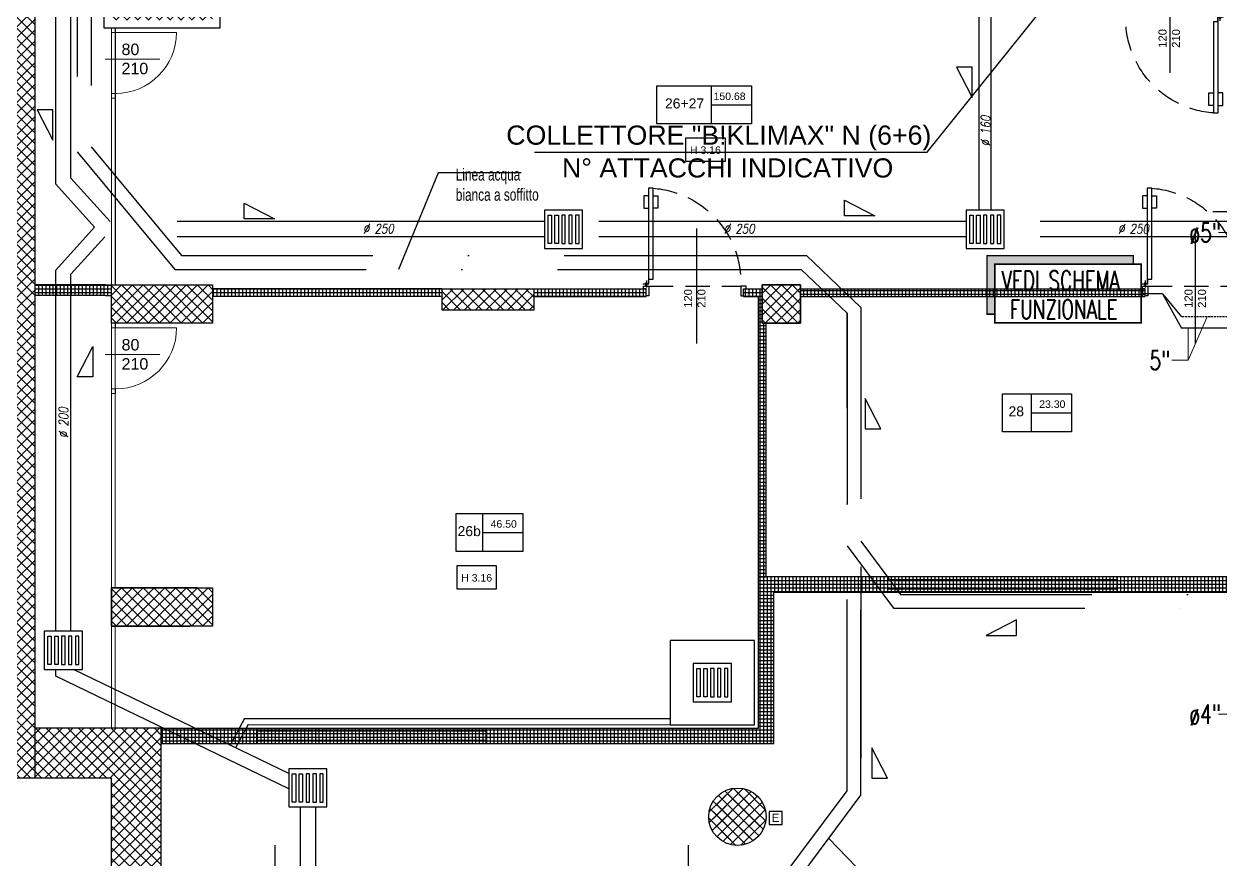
# Model space of a CAD drawing. Header units: millimetres. Extents: x 24747 to 137666, y -34589 to 43444.
# Drawn here: x 108650 to 110213, y 38924 to 40015 of the extents above; entities that cross this region are included whole.
import ezdxf
from ezdxf.enums import TextEntityAlignment as Align

# ---------------------------------------------------------------- set-up
doc = ezdxf.new("R2010")
doc.units = ezdxf.units.MM
doc.header["$LTSCALE"] = 10
for name, pattern in [('ACAD_ISO02W100', [15, 12, -3]), ('CONTINOUS', [0]), ('DASHDOT2', [0.5, 0.25, -0.125, 0, -0.125]), ('HIDDEN', [0.375, 0.25, -0.125]), ('HIDDEN2', [4.7625, 3.175, -1.5875])]:
    doc.linetypes.add(name, pattern=pattern)
doc.layers.add('0_viste', color=2, linetype='Continuous', lineweight=0)
doc.layers.add('EPC RETINI PIANO INTERRATO DEFINITIVO', color=4, linetype='Continuous', lineweight=0)
for name, color, linetype in [('Collettori Maxi', 7, 'Continuous'), ('EPC INTERRATO DEFINITIVO PILASTRI', 5, 'Continuous'), ('linea acqua bianca', 150, 'Continuous'), ('MR_MURATURA REI 120', 41, 'Continuous'), ('MR_MURATURA REI 180', 150, 'Continuous'), ('Pannelli', 7, 'Continuous'), ('Sup aeroilluminante', 1, 'Continuous'), ('TUBAZIONI', 6, 'Continuous'), ('VVF-SIMBOLI', 1, 'Continuous'), ('X_LINEE SCARICO', 1, 'Continuous'), ('X_MURI', 3, 'Continuous'), ('X_Numerazione camere', 8, 'Continuous'), ('X_Parcheggi', 5, 'Continuous'), ('X_quote serramenti interni', 251, 'CONTINOUS'), ('X_Serramenti Int', 1, 'Continuous')]:
    doc.layers.add(name, color=color, linetype=linetype)
doc.styles.add('ARIAL', font='arial.ttf')
doc.styles.add('nomi', font='arial.ttf')
doc.styles.add('QUOTE', font='simplex.shx', dxfattribs={"width": 0.7})
doc.styles.add('ROMANS', font='romans')
doc.styles.add('testo indicazioni', font='romans.shx', dxfattribs={"width": 0.8, "oblique": 10, "height": 17.5})
pattern_1 = [(0, (115279.709, -15009.2183), (0, 4.7625), []), (90, (115279.709, -15009.2183), (-4.7625, 3e-16), [])]
pattern_2 = [(45, (115279.709, -15009.218), (-7.0710678, 7.0710678), []), (135, (115279.709, -15009.218), (-7.0710678, -7.0710678), [])]
pattern_3 = [(0, (115279.709, -15009.2183), (0, 4.7625), []), (90, (115279.709, -15009.2183), (-4.7625, 3e-16), [])]
pattern_4 = [(45, (157624.513, 6383.593), (-7.0710678, 7.0710678), []), (135, (157624.513, 6383.593), (-7.0710678, -7.0710678), [])]

# ---------------------------------------------------------------- blocks, each defined once
blk = doc.blocks.new('Estintore')
at = {"layer": 'VVF-SIMBOLI', "color": 1}
blk.add_lwpolyline([(-0.531, -0.531), (0, -0.531), (0, 0), (-0.531, 0)], close=True, dxfattribs=at)
at = {"layer": 'VVF-SIMBOLI', "color": 1, "style": 'ARIAL'}
blk.add_text('E', height=0.332, dxfattribs=at).set_placement((-0.266, -0.421), align=Align.CENTER)
blk = doc.blocks.new('porta 120 metallica')
blk.add_line((66, 71.6), (66, -78.7))
at = {"linetype": 'ByBlock'}
for p, q in [((-4.4, -6.2), (3.4, -6.2)), ((0.1, -10.8), (0.1, -1.7))]:
    blk.add_line(p, q, dxfattribs=at)
at = {"color": 5, "linetype": 'HIDDEN2'}
blk.add_line((3.5, -3.5), (123.5, -3.5), dxfattribs=at)
at = {"linetype": 'ByBlock'}
for points in [[(-3.5, 0), (-3.5, -3.5), (3.5, -3.5), (3.5, 9.5), (0, 9.5), (0, 0)], [(123.5, -3.5), (123.5, 9.5), (127, 9.5), (127, 0), (130.5, 0), (130.5, -3.5)], [(8.8, -12.3), (8.8, -131.2), (3.5, -131.2), (3.5, -131.2), (2.8, -131.2), (2.8, -6.2), (3.5, -6.2), (3.5, -12.3)]]:
    blk.add_lwpolyline(points, close=True, dxfattribs=at)
for points in [[(2.8, -121.4), (-3.3, -121.4), (-3.3, -105.1), (2.8, -105.1)], [(8.8, -121.4), (14.9, -121.4), (14.9, -105.1), (8.8, -105.1)]]:
    blk.add_lwpolyline(points, dxfattribs=at)
blk.add_circle((0.1, -6.2), 1.51, dxfattribs=at)
at = {"color": 5, "linetype": 'HIDDEN2'}
blk.add_arc((0, -8), 123.6, 274.0732, 2.0664, dxfattribs=at)

msp = doc.modelspace()

# ---------------------------------------------------------------- hatches: boundary and pattern name
at = {"layer": 'EPC RETINI PIANO INTERRATO DEFINITIVO', "ltscale": 0.01}
h = msp.add_hatch(dxfattribs=at)
h.set_pattern_fill('_USER', color=256, scale=10, angle=45, style=0, double=1, pattern_type=0)
h.set_pattern_definition(pattern_2)
h.paths.add_polyline_path([(108785.73737, 41674.21629), (108808.22562, 41674.21629), (108808.22562, 41695.93221), (108785.73737, 41695.93221)], flags=24)
h.paths.add_polyline_path([(108620.73737, 40680.09325), (108643.22562, 40680.09325), (108643.22562, 40701.80917), (108620.73737, 40701.80917)], flags=24)
h.paths.add_polyline_path([(108785.73737, 41423.26123), (108808.22562, 41423.26123), (108808.22562, 41444.97715), (108785.73737, 41444.97715)], flags=24)
h.paths.add_polyline_path([(108614.43536, 39029.8545), (108664.45463, 39029.8545), (108664.45463, 40749.33611), (108764.47323, 40749.33611), (108788.41462, 40749.33611), (108788.46387, 40784.72932), (108788.64681, 40784.72932), (108788.64681, 40794.25432), (108829.45463, 40794.25432), (108829.45463, 40818.27144), (108829.45463, 41851.30214), (108764.45463, 41851.30214), (108764.45463, 40814.33611), (108614.45261, 40814.33611)])
h.paths.add_polyline_path([(108599.45463, 39029.8545), (108614.43536, 39029.8545), (108614.45261, 40814.33611), (108599.45463, 40814.33611)])
at = {"layer": 'EPC RETINI PIANO INTERRATO DEFINITIVO'}
h = msp.add_hatch(dxfattribs=at)
h.set_pattern_fill('_USER', color=256, scale=10, angle=45, style=0, double=1, pattern_type=0)
h.set_pattern_definition(pattern_4)
h.paths.add_polyline_path([(108764.40941, 40416.30505), (108896.46132, 40416.30505), (108896.46132, 40466.30505), (108764.40941, 40466.30505)])
h.paths.add_polyline_path([(108764.40941, 40070.30505), (108896.46132, 40070.30505), (108896.46132, 40020.30505), (108764.40941, 40020.30505)])
h.paths.add_polyline_path([(108764.40941, 39674.30492), (108896.46132, 39674.30492), (108896.46132, 39624.30492), (108764.40941, 39624.30492)])
h.paths.add_polyline_path([(109196.44611, 39669.32094), (109316.44611, 39669.32094), (109316.44611, 39641.32094), (109196.44611, 39641.32094)])
h = msp.add_hatch(dxfattribs=at)
h.set_pattern_fill('_USER', color=256, scale=10, angle=45, style=0, double=1, pattern_type=0)
h.set_pattern_definition([(45, (157624.513, 6383.593), (-7.0710678, 7.0710678), []), (135, (157624.513, 6383.593), (-7.0710678, -7.0710678), [])])
h.paths.add_polyline_path([(109664.95238, 39674.30736), (109614.95238, 39674.30736), (109614.95238, 39624.30736), (109664.95238, 39624.30736)])
h = msp.add_hatch(dxfattribs=at)
h.set_pattern_fill('_USER', color=256, scale=10, angle=45, style=0, double=1, pattern_type=0)
h.set_pattern_definition(pattern_4)
edge = h.paths.add_edge_path()
edge.add_line((108764.40941, 38040.30492), (108764.40941, 38090.30492))
edge.add_line((108764.40941, 38090.30492), (108896.46132, 38090.30492))
edge.add_line((108896.46132, 38090.30492), (108896.46132, 38040.30492))
h.paths.add_polyline_path([(108764.40941, 38486.30492), (108896.46132, 38486.30492), (108896.46132, 38436.30492), (108764.40941, 38436.30492)])
h.paths.add_polyline_path([(108764.40941, 38882.30492), (108896.46132, 38882.30492), (108896.46132, 38832.30492), (108764.40941, 38832.30492)])
h.paths.add_polyline_path([(108764.40941, 39278.30492), (108896.46132, 39278.30492), (108896.46132, 39228.30492), (108764.40941, 39228.30492)])
h = msp.add_hatch(dxfattribs=at)
h.set_pattern_fill('_USER', color=256, scale=10, angle=45, style=0, double=1, pattern_type=0)
h.set_pattern_definition(pattern_2)
h.paths.add_polyline_path([(108829.45463, 39094.8545), (108664.45463, 39094.8545), (108664.45463, 39029.8545), (108764.45361, 39029.8545), (108764.44262, 38882.30492), (108829.45129, 38882.30492)])
h.paths.add_polyline_path([(108829.45051, 38832.30492), (108764.4389, 38832.30492), (108764.41313, 38486.30492), (108829.44507, 38486.30492)])
h.paths.add_polyline_path([(108764.37454, 38398.30137), (108619.64697, 38398.30137), (108619.64697, 38127.04007), (108764.40941, 38127.04007), (108764.55419, 38090.30492), (108830.43537, 38090.30492), (108830.43537, 38157.04007), (108664.45463, 38157.04007), (108649.64697, 38157.04007), (108649.64697, 38368.30137), (108664.45463, 38368.30137), (108830.43537, 38368.30137), (108830.43537, 38436.30492), (108764.37454, 38436.30492)])
h.paths.add_polyline_path([(108764.40941, 37730.805), (108794.40941, 37730.805), (108794.40941, 37692.30506), (108829.43258, 37692.30506), (108829.43805, 38040.30492), (108764.40941, 38040.30492)])
h.paths.add_polyline_path([(108785.71309, 38893.74923), (108808.20134, 38893.74923), (108808.20134, 38915.46514), (108785.71309, 38915.46514)], flags=24)
h.paths.add_polyline_path([(108814.33228, 38794.31619), (108845.56465, 38794.31619), (108845.56465, 38816.03211), (108814.33228, 38816.03211)], flags=9)
h.paths.add_polyline_path([(108785.70647, 37976.45973), (108808.19472, 37976.45973), (108808.19472, 37998.17565), (108785.70647, 37998.17565)], flags=24)
h = msp.add_hatch(dxfattribs=at)
h.set_pattern_fill('_USER', color=256, scale=10, angle=45, style=0, double=1, pattern_type=0)
h.set_pattern_definition([(45, (157624.513, 6383.593), (-7.0710678, 7.0710678), []), (135, (157624.513, 6383.593), (-7.0710678, -7.0710678), [])])
h.paths.add_polyline_path([(109545.01238, 38979.30477, 1), (109620.01238, 38979.30477, 1)])
h = msp.add_hatch(dxfattribs=at)
h.set_pattern_fill('_USER', color=256, scale=10, angle=45, style=0, double=1, pattern_type=0)
h.set_pattern_definition(pattern_4)
h.paths.add_polyline_path([(109550.51238, 38979.30476, 1), (109614.51238, 38979.30476, 1)])
at = {"layer": 'MR_MURATURA REI 120'}
h = msp.add_hatch(dxfattribs=at)
h.set_pattern_fill('NET', color=256, scale=1.5, style=0)
h.set_pattern_definition(pattern_3)
h.paths.add_polyline_path([(108711.5153, 39674.30491), (108691.5153, 39674.30491), (108691.51519, 39660.29844), (108711.51519, 39660.29844)])
h.paths.add_polyline_path([(108756.51352, 39674.30491), (108711.5153, 39674.30491), (108711.51519, 39660.29844), (108756.51352, 39660.29844)])
h.paths.add_polyline_path([(108664.45463, 39674.30491), (108664.45463, 39660.29844), (108691.51519, 39660.29844), (108691.5153, 39674.30491)])
h = msp.add_hatch(dxfattribs=at)
h.set_pattern_fill('NET', color=256, scale=1.5, style=0)
h.set_pattern_definition(pattern_1)
h.paths.add_polyline_path([(108764.40941, 39674.30491), (108756.51352, 39674.30491), (108756.51352, 39660.29844), (108764.40941, 39660.29844)])
h = msp.add_hatch(dxfattribs=at)
h.set_pattern_fill('NET', color=256, scale=1.5, style=0)
h.set_pattern_definition(pattern_3)
h.paths.add_polyline_path([(109196.44611, 39669.31878), (109036.88744, 39669.31878), (108896.46132, 39669.31878), (108896.46132, 39659.31878), (109036.88744, 39659.31878), (109196.44611, 39659.31878)])
h = msp.add_hatch(dxfattribs=at)
h.set_pattern_fill('NET', color=256, scale=1.5, style=0)
h.set_pattern_definition(pattern_1)
h.paths.add_polyline_path([(109347.24134, 39669.32094), (109316.44611, 39669.32094), (109316.44611, 39659.32094), (109347.24134, 39659.32094)])
h = msp.add_hatch(dxfattribs=at)
h.set_pattern_fill('NET', color=256, scale=1.5, style=0)
h.set_pattern_definition(pattern_1)
h.paths.add_polyline_path([(109347.24134, 39659.32094), (109363.24134, 39659.32094), (109363.24134, 39669.32094), (109347.24134, 39669.32094)])
h = msp.add_hatch(dxfattribs=at)
h.set_pattern_fill('NET', color=256, scale=1.5, style=0)
h.set_pattern_definition(pattern_1)
h.paths.add_polyline_path([(109415.16885, 39649.04756), (109415.16885, 39669.5479), (109430.58524, 39669.5479), (109430.58524, 39649.04756)], flags=9)
h.paths.add_polyline_path([(109463.46838, 39659.32094), (109463.46838, 39669.32094), (109363.24134, 39669.32094), (109363.24134, 39659.32094)])
h.paths.add_polyline_path([(109590.46838, 39669.32094), (109590.46838, 39659.32094), (109610.01238, 39659.32094), (109610.01238, 39292.77009), (109620.01238, 39292.77009), (109620.01238, 39624.30735), (109614.95238, 39624.30735), (109614.95238, 39669.32094)])
h = msp.add_hatch(dxfattribs=at)
h.set_pattern_fill('NET', color=256, scale=1.5, angle=-90, style=0)
h.set_pattern_definition([(270, (55434.1627, 33999.624), (4.7625, -9e-16), []), (360, (55434.1627, 33999.624), (1e-15, 4.7625), [])])
h.paths.add_polyline_path([(110115.38794, 39659.32094), (110115.38794, 39669.32094), (109664.95238, 39669.32094), (109664.95238, 39659.32094)])
at = {"layer": 'MR_MURATURA REI 180'}
h = msp.add_hatch(dxfattribs=at)
h.set_pattern_fill('NET', color=5, scale=1.5, angle=180, style=0)
h.set_pattern_definition([(180, (115279.709, -15009.2183), (-6e-16, -4.7625), []), (270, (115279.709, -15009.2183), (4.7625, -9e-16), [])])
h.paths.add_polyline_path([(108829.45463, 39094.8545), (108829.45463, 39074.99581), (109630.01238, 39074.99581), (109630.01238, 39272.77009), (110913.98642, 39272.77009), (110913.98642, 39292.77009), (109610.01238, 39292.77009), (109610.01238, 39094.8545)])
at = {"layer": 'Pannelli', "lineweight": 0}
msp.add_hatch(color=1, dxfattribs=at).paths.add_polyline_path([(110100.05615, 39701.28451), (110100.05615, 39712.51297), (109908.66199, 39712.51297), (109908.66199, 39635.95531), (109918.86968, 39635.95531), (109918.86968, 39701.28451)])

# ---------------------------------------------------------------- linework, layer by layer
at = {"layer": '0_viste'}
for p, q in [((108764.45463, 40010.30506, 0), (108769.45463, 40010.30506, 0)), ((108764.45463, 40010.30505, 0), (108764.45463, 39674.30492, 0)), ((108769.45463, 40010.30506, 0), (108769.45463, 39674.30492, 0)), ((108764.45463, 40004.30506, 0), (108849.45463, 40004.30506, 0)), ((108756.20558, 39969.45647, 0), (108827.71668, 39969.45647, 0)), ((108764.45463, 39624.30492, 0), (108764.45463, 39094.8545, 0)), ((108764.55419, 39618.30493), (108849.55419, 39618.30493)), ((108769.45463, 39624.30492, 0), (108769.45463, 39278.30492, 0)), ((108756.30513, 39583.45633), (108827.81623, 39583.45633)), ((108769.45463, 39228.30492), (108769.45463, 39094.8545)), ((108769.45463, 39228.30492, 0), (108769.45463, 39094.8545, 0))]:
    msp.add_line(p, q, dxfattribs=at)
at = {"layer": '0_viste', "elevation": 0}
for points in [[(108764.45463, 40004.30506), (108769.45463, 40004.30506), (108769.45463, 40010.30506), (108764.45463, 40010.30506)], [(108764.45463, 39918.30506), (108769.45463, 39918.30506), (108769.45463, 39924.30506), (108764.45463, 39924.30506)]]:
    msp.add_lwpolyline(points, close=True, dxfattribs=at)
at = {"layer": '0_viste'}
for points in [[(108764.55419, 39618.30493), (108769.55419, 39618.30493), (108769.55419, 39624.30493), (108764.55419, 39624.30493)], [(108764.55419, 39532.30493), (108769.55419, 39532.30493), (108769.55419, 39538.30493), (108764.55419, 39538.30493)]]:
    msp.add_lwpolyline(points, close=True, dxfattribs=at)
for centre in [(108769.45463, 40004.30506, 0), (108769.55419, 39618.30493)]:
    msp.add_arc(centre, 80, 270, 0, dxfattribs=at)
at = {"layer": 'Collettori Maxi'}
for p, q in [((109830.49443, 39847.7524), (110067.29859, 40142.78507, 0)), ((109317.52143, 39847.7524), (109830.49443, 39847.7524))]:
    msp.add_line(p, q, dxfattribs=at)
at = {"layer": 'EPC INTERRATO DEFINITIVO PILASTRI', "elevation": 0}
msp.add_lwpolyline([(109614.95238, 39624.30736), (109664.95238, 39624.30736), (109664.95238, 39674.30736), (109614.95238, 39674.30736)], close=True, dxfattribs=at)
at = {"layer": 'EPC INTERRATO DEFINITIVO PILASTRI'}
msp.add_circle((109582.51238, 38979.30477, 0), 37.5, dxfattribs=at)
at = {"layer": 'linea acqua bianca', "ltscale": 200}
for p, q in [((109191.48976, 39820.79894), (109139.74671, 39694.5274)), ((109300.05207, 39820.79894), (109191.48976, 39820.79894)), ((109794.98666, 38854.60441), (109701.84446, 38950.86313, 0))]:
    msp.add_line(p, q, dxfattribs=at)
at = {"layer": 'linea acqua bianca', "linetype": 'ACAD_ISO02W100', "ltscale": 4}
for p, q in [((109769.98383, 39486.17969), (109749.65125, 39525.83064)), ((109749.65125, 39525.83064), (109749.65125, 39486.17969)), ((109749.65125, 39486.17969), (109769.98383, 39486.17969)), ((109947.10236, 39236.37173), (109907.45141, 39216.03915)), ((109947.10236, 39216.03915), (109947.10236, 39236.37173)), ((109907.45141, 39216.03915), (109947.10236, 39216.03915)), ((109778.65262, 39029.61324), (109758.32004, 39069.26419)), ((109758.32004, 39069.26419), (109758.32004, 39029.61324)), ((109758.32004, 39029.61324), (109778.65262, 39029.61324))]:
    msp.add_line(p, q, dxfattribs=at)
at = {"layer": 'linea acqua bianca', "linetype": 'DASHDOT2', "ltscale": 100}
msp.add_line((109743.94121, 39305.73218), (109743.94121, 39007.28729), dxfattribs=at)
for points in [[(109008.78819, 41879.95108), (109008.78819, 41611.85921), (108898.79493, 41509.02307), (108900.02577, 40776.82223), (108719.74825, 40696.4934), (108719.74825, 39848.04273), (108847.40819, 39694.5274), (109432.08524, 39694.5274), (109665.75312, 39694.5274), (109725.95245, 39637.12149), (109725.95245, 39333.18883), (109786.68231, 39251.78691), (110241.92592, 39251.78691)], [(109026.78819, 41879.95108), (109026.78819, 41604.9912), (108916.79493, 41502.15506), (108918.02577, 40765.37848), (108737.74825, 40685.04965), (108737.74825, 39854.54908), (108855.85032, 39712.5274), (109432.08524, 39712.5274), (109672.95977, 39712.5274), (109743.95245, 39644.82899), (109743.95245, 39339.16351), (109795.71083, 39269.78691), (110363.4928, 39269.78691)]]:
    msp.add_lwpolyline(points, dxfattribs=at)
at = {"layer": 'linea acqua bianca', "linetype": 'DASHDOT2', "ltscale": 100, "elevation": 0}
for points in [[(108803.24474, 38829.54804), (109031.26569, 38829.54804), (109588.8764, 38829.54804), (109725.94121, 39013.26214), (109725.94121, 39637.13221)], [(109231.5222, 38811.54804), (109597.90471, 38811.54804), (109743.94121, 39007.28729), (109743.94121, 39249.78691)]]:
    msp.add_lwpolyline(points, dxfattribs=at)
at = {"layer": 'Pannelli', "color": 1, "linetype": 'Continuous'}
for q in [(110110.26384, 39662.47123, 0), (110163.11336, 39632.60686), (110163.11336, 39617.60686)]:
    msp.add_line((110138.24191, 39662.47123, 0), q, dxfattribs=at)
at = {"layer": 'Pannelli', "color": 1, "linetype": 'Continuous', "const_width": 2}
msp.add_lwpolyline([(109918.86968, 39635.95531), (109908.66199, 39635.95531), (109908.66199, 39712.51297), (110100.05615, 39712.51297), (110100.05615, 39701.28451)], dxfattribs=at)
msp.add_lwpolyline([(109918.86968, 39701.28451), (110110.26384, 39701.28451), (110110.26384, 39624.72685), (109918.86968, 39624.72685)], close=True, dxfattribs=at)
at = {"layer": 'Sup aeroilluminante', "ltscale": 200}
for p, q in [((110297.45036, 39769.63406), (110203.78843, 39769.63406)), ((108938.46546, 39107.81154), (108919.47309, 39072.75375)), ((108938.46546, 39107.81154), (109494.80993, 39107.54058)), ((108943.22877, 39099.80922), (108926.68242, 39069.2665)), ((108943.22877, 39099.80922), (109494.80603, 39099.54058))]:
    msp.add_line(p, q, dxfattribs=at)
at = {"layer": 'TUBAZIONI', "color": 1, "lineweight": 0}
for p, q in [((110211.16813, 39742.74536), (110245.2617, 39742.74536)), ((110171.70505, 39575.87928), (110196.68753, 39632.60686)), ((110171.70505, 39575.87928), (110171.70505, 39617.60686)), ((110150.45192, 39575.87928), (110171.70505, 39575.87928)), ((110211.16813, 39113.42599), (110245.2617, 39113.42599))]:
    msp.add_line(p, q, dxfattribs=at)
at = {"layer": 'TUBAZIONI', "linetype": 'HIDDEN'}
msp.add_line((110230.2617, 39632.60686), (110163.11336, 39632.60686), dxfattribs=at)
at = {"layer": 'TUBAZIONI'}
msp.add_line((110245.2617, 39617.60686), (110163.11336, 39617.60686), dxfattribs=at)
at = {"layer": 'X_LINEE SCARICO', "linetype": 'ACAD_ISO02W100', "ltscale": 4}
for p, q in [((109898.3899, 39772.03148), (109898.3899, 40641.80138)), ((109914.3899, 39772.03148), (109914.3899, 40641.80138)), ((108691.51639, 39806.02839, 0), (108691.52084, 40345.90738, 0)), ((108711.51645, 39813.71681, 0), (108711.52084, 40345.90738, 0)), ((108769.45463, 40010.30505, 0), (108769.45463, 39674.30492, 0)), ((109889.20122, 39958.65424), (109868.86864, 39958.65424)), ((109868.86864, 39958.65424), (109889.20122, 39919.0033)), ((109889.20122, 39919.0033), (109889.20122, 39958.65424)), ((108687.7659, 39902.92676), (108667.43332, 39902.92676)), ((108667.43332, 39902.92676), (108687.7659, 39863.27582)), ((108687.7659, 39863.27582), (108687.7659, 39902.92676)), ((108742.17778, 39749.87356, 0), (108691.51639, 39806.02839, 0)), ((108762.65644, 39757.03148, 0), (108711.51645, 39813.71681, 0)), ((108937.88073, 39760.55541), (108937.88073, 39780.88799)), ((108937.88073, 39780.88799), (108977.53167, 39760.55541)), ((109722.46106, 39764.73528), (109722.46106, 39785.06786)), ((109722.46106, 39785.06786), (109762.11201, 39764.73528)), ((109330.24134, 39757.03148, 0), (108762.65644, 39757.03148, 0)), ((108977.53167, 39760.55541), (108937.88073, 39760.55541)), ((109881.3899, 39757.03148, 0), (109380.24134, 39757.03148, 0)), ((109762.11201, 39764.73528), (109722.46106, 39764.73528)), ((110458.16299, 39757.03148), (109931.3899, 39757.03148)), ((108742.17778, 39749.87356, 0), (108691.51534, 39693.71758, 0)), ((108755.64595, 39737.03148, 0), (108711.5153, 39688.11554, 0)), ((109330.24134, 39737.03148, 0), (108755.64595, 39737.03148, 0)), ((109881.3899, 39737.03148, 0), (109380.24134, 39737.03148, 0)), ((110458.16299, 39737.03148), (109931.3899, 39737.03148)), ((108691.51157, 39221.85251, 0), (108691.51546, 39693.71771, 0)), ((108711.51157, 39221.85251, 0), (108711.51542, 39688.11568, 0)), ((108719.56177, 39554.19948), (108739.89435, 39593.85043)), ((108739.89435, 39593.85043), (108739.89435, 39554.19948)), ((108739.89435, 39554.19948), (108719.56177, 39554.19948)), ((108691.51115, 39163.1585, 0), (108691.51116, 39171.85251, 0)), ((108996.05764, 39015.84553, 0), (108691.51115, 39163.1585, 0)), ((108996.05764, 39035.70884, 0), (108714.60192, 39171.85251, 0)), ((109010.90599, 38991.98464, 0), (109010.90599, 38261.16696, 0)), ((109030.90599, 38991.98464, 0), (109030.90599, 36762.00986, 0))]:
    msp.add_line(p, q, dxfattribs=at)
for points in [[(109330.24134, 39722.03148), (109380.24134, 39722.03148), (109380.24134, 39772.03148), (109330.24134, 39772.03148)], [(109339.49134, 39728.53148), (109334.99134, 39728.53148), (109334.99134, 39765.53148), (109339.49134, 39765.53148)], [(109348.49134, 39728.53148), (109343.99134, 39728.53148), (109343.99134, 39765.53148), (109348.49134, 39765.53148)], [(109352.99134, 39728.53148), (109357.49134, 39728.53148), (109357.49134, 39765.53148), (109352.99134, 39765.53148)], [(109361.99134, 39728.53148), (109366.49134, 39728.53148), (109366.49134, 39765.53148), (109361.99134, 39765.53148)], [(109370.99134, 39728.53148), (109375.49134, 39728.53148), (109375.49134, 39765.53148), (109370.99134, 39765.53148)], [(109881.3899, 39722.03148), (109931.3899, 39722.03148), (109931.3899, 39772.03148), (109881.3899, 39772.03148)], [(109890.6399, 39728.53148), (109886.1399, 39728.53148), (109886.1399, 39765.53148), (109890.6399, 39765.53148)], [(109899.6399, 39728.53148), (109895.1399, 39728.53148), (109895.1399, 39765.53148), (109899.6399, 39765.53148)], [(109904.1399, 39728.53148), (109908.6399, 39728.53148), (109908.6399, 39765.53148), (109904.1399, 39765.53148)], [(109913.1399, 39728.53148), (109917.6399, 39728.53148), (109917.6399, 39765.53148), (109913.1399, 39765.53148)], [(109922.1399, 39728.53148), (109926.6399, 39728.53148), (109926.6399, 39765.53148), (109922.1399, 39765.53148)], [(109494.80603, 39099.54058), (109604.80603, 39099.54058), (109604.80603, 39209.54058), (109494.80603, 39209.54058)], [(109524.80603, 39129.54058), (109574.80603, 39129.54058), (109574.80603, 39179.54058), (109524.80603, 39179.54058)], [(109534.05603, 39136.04058), (109529.55603, 39136.04058), (109529.55603, 39173.04058), (109534.05603, 39173.04058)], [(109543.05603, 39136.04058), (109538.55603, 39136.04058), (109538.55603, 39173.04058), (109543.05603, 39173.04058)], [(109547.55603, 39136.04058), (109552.05603, 39136.04058), (109552.05603, 39173.04058), (109547.55603, 39173.04058)], [(109556.55603, 39136.04058), (109561.05603, 39136.04058), (109561.05603, 39173.04058), (109556.55603, 39173.04058)], [(109565.55603, 39136.04058), (109570.05603, 39136.04058), (109570.05603, 39173.04058), (109565.55603, 39173.04058)], [(108996.05764, 38991.98464), (109046.05764, 38991.98464), (109046.05764, 39041.98464), (108996.05764, 39041.98464)], [(109005.30764, 38998.48464), (109000.80764, 38998.48464), (109000.80764, 39035.48464), (109005.30764, 39035.48464)], [(109014.30764, 38998.48464), (109009.80764, 38998.48464), (109009.80764, 39035.48464), (109014.30764, 39035.48464)], [(109018.80764, 38998.48464), (109023.30764, 38998.48464), (109023.30764, 39035.48464), (109018.80764, 39035.48464)], [(109027.80764, 38998.48464), (109032.30764, 38998.48464), (109032.30764, 39035.48464), (109027.80764, 39035.48464)], [(109036.80764, 38998.48464), (109041.30764, 38998.48464), (109041.30764, 39035.48464), (109036.80764, 39035.48464)]]:
    msp.add_lwpolyline(points, close=True, dxfattribs=at)
at = {"layer": 'X_LINEE SCARICO', "linetype": 'ACAD_ISO02W100', "ltscale": 4, "elevation": 0}
for points in [[(108676.51039, 39171.85251), (108726.51039, 39171.85251), (108726.51039, 39221.85251), (108676.51039, 39221.85251)], [(108685.76039, 39178.35251), (108681.26039, 39178.35251), (108681.26039, 39215.35251), (108685.76039, 39215.35251)], [(108694.76039, 39178.35251), (108690.26039, 39178.35251), (108690.26039, 39215.35251), (108694.76039, 39215.35251)], [(108699.26039, 39178.35251), (108703.76039, 39178.35251), (108703.76039, 39215.35251), (108699.26039, 39215.35251)], [(108708.26039, 39178.35251), (108712.76039, 39178.35251), (108712.76039, 39215.35251), (108708.26039, 39215.35251)], [(108717.26039, 39178.35251), (108721.76039, 39178.35251), (108721.76039, 39215.35251), (108717.26039, 39215.35251)]]:
    msp.add_lwpolyline(points, close=True, dxfattribs=at)
at = {"layer": 'X_MURI'}
for p, q in [((108664.45463, 40749.33611, 0), (108664.45463, 39029.8545, 0)), ((108756.51352, 39674.30491, 0), (108664.45463, 39674.30491, 0)), ((108756.51352, 39674.30491, 0), (108764.40941, 39674.30491, 0)), ((109036.88744, 39669.31878, 0), (108896.46132, 39669.31878, 0)), ((109196.37258, 39669.31878, 0), (109036.88744, 39669.31878, 0)), ((109316.44611, 39669.32094, 0), (109463.46838, 39669.32094, 0)), ((109463.46838, 39659.32094, 0), (109463.46838, 39669.32094, 0)), ((109590.46838, 39669.32094, 0), (109614.95238, 39669.32094, 0)), ((109590.46838, 39659.32094, 0), (109590.46838, 39669.32094, 0)), ((109664.95238, 39669.32094, 0), (110115.38794, 39669.32094, 0)), ((109664.95238, 39669.32094, 0), (110115.38794, 39669.32094, 0)), ((108756.51352, 39660.29844), (108664.45463, 39660.29844)), ((108756.51352, 39660.29844), (108764.40941, 39660.29844, 0)), ((109036.88744, 39659.31878, 0), (108896.46132, 39659.31878, 0)), ((109196.37258, 39659.31878, 0), (109036.88744, 39659.31878, 0)), ((109316.44611, 39659.32094, 0), (109463.46838, 39659.32094, 0)), ((109590.46838, 39659.32094, 0), (109610.01238, 39659.32094, 0)), ((109610.01238, 39094.8545, 0), (109610.01238, 39659.32094, 0)), ((109664.95238, 39659.32094, 0), (110115.38794, 39659.32094, 0)), ((109610.01238, 39292.77009, 0), (109610.01238, 39624.30735, 0)), ((109620.01238, 39292.77009, 0), (109620.01238, 39624.30735, 0)), ((109620.01238, 39292.77009, 0), (109610.01238, 39292.77009, 0)), ((109778.91082, 39292.77009, 0), (109778.91082, 39272.77009, 0)), ((110078.91082, 39288.77009, 0), (109778.91082, 39288.77009, 0)), ((110078.91082, 39292.77009, 0), (110078.91082, 39272.77009, 0)), ((110078.91082, 39276.77009, 0), (109778.91082, 39276.77009, 0)), ((108829.45463, 39094.8545, 0), (108664.45463, 39094.8545, 0)), ((108829.45129, 38882.30492, 0), (108829.45463, 39094.8545, 0)), ((108829.45463, 39094.8545, 0), (109610.01238, 39094.8545, 0)), ((108953.80179, 39094.99581, 0), (108953.80179, 39074.99581, 0)), ((109253.80179, 39090.99581, 0), (108953.80179, 39090.99581, 0)), ((109253.80179, 39094.99581, 0), (109253.80179, 39074.99581, 0)), ((109253.80179, 39078.99581, 0), (108953.80179, 39078.99581, 0)), ((108764.45361, 39029.8545, 0), (108599.45463, 39029.8545, 0)), ((108764.40941, 38436.30492, 0), (108764.45361, 39029.8545, 0))]:
    msp.add_line(p, q, dxfattribs=at)
at = {"layer": 'X_MURI', "elevation": 0}
for points in [[(108764.40941, 40080.30505), (108754.40941, 40080.30505), (108754.40941, 40010.30505), (108906.46132, 40010.30505), (108906.46132, 40030.30505)], [(110913.98642, 39292.77009), (109620.01238, 39292.77009)], [(108876.43476, 39278.30492), (108764.40941, 39278.30492), (108764.40941, 39228.30492), (108867.39328, 39228.30492)], [(108829.45432, 39074.99581), (109630.01238, 39074.99581), (109630.01238, 39272.77009), (110913.98642, 39272.77009)], [(108896.46132, 39278.30492), (108896.46132, 39278.30492), (108896.46132, 39228.30492), (108887.39328, 39228.30492)]]:
    msp.add_lwpolyline(points, dxfattribs=at)
for points in [[(108764.40941, 39674.30492), (108896.46132, 39674.30492), (108896.46132, 39624.30492), (108764.40941, 39624.30492)], [(108764.40941, 39674.30492), (108896.46132, 39674.30492), (108896.46132, 39624.30492), (108764.40941, 39624.30492)], [(109196.44611, 39669.32094), (109316.44611, 39669.32094), (109316.44611, 39641.32094), (109196.44611, 39641.32094)], [(109196.44611, 39669.32094), (109316.44611, 39669.32094), (109316.44611, 39641.32094), (109196.44611, 39641.32094)], [(109614.95238, 39674.30736), (109664.95238, 39674.30736), (109664.95238, 39624.30735), (109614.95238, 39624.30735)], [(108764.40941, 39278.30492), (108896.46132, 39278.30492), (108896.46132, 39228.30492), (108764.40941, 39228.30492)]]:
    msp.add_lwpolyline(points, close=True, dxfattribs=at)
at = {"layer": 'X_MURI'}
msp.add_circle((109582.51238, 38979.30477, 0), 37.5, dxfattribs=at)
at = {"layer": 'X_Numerazione camere'}
for p, q in [((109548.30949, 39934.24379), (109548.30949, 39884.70285)), ((109548.30949, 39934.24379), (109548.30949, 39884.70285)), ((109548.30949, 39909.47332), (109600.94801, 39909.47332)), ((109548.30949, 39909.47332), (109600.94801, 39909.47332)), ((109966.34151, 39531.94063), (109966.34151, 39482.39969)), ((109966.34151, 39531.94063), (109966.34151, 39482.39969)), ((109966.34151, 39507.17016), (110018.98003, 39507.17016)), ((109966.34151, 39507.17016), (110018.98003, 39507.17016)), ((109249.31134, 39375.36335), (109249.31134, 39325.82241)), ((109249.31134, 39375.36335), (109249.31134, 39325.82241)), ((109249.31134, 39350.59288), (109301.94987, 39350.59288)), ((109249.31134, 39350.59288), (109301.94987, 39350.59288))]:
    msp.add_line(p, q, dxfattribs=at)
for points in [[(109477.22465, 39934.24379), (109600.94801, 39934.24379), (109600.94801, 39884.70285), (109477.22465, 39884.70285)], [(109477.22465, 39934.24379), (109600.94801, 39934.24379), (109600.94801, 39884.70285), (109477.22465, 39884.70285)], [(109514.82664, 39836.16014), (109566.79342, 39836.16014), (109566.79342, 39866.16014), (109514.82664, 39866.16014)], [(109929.04378, 39531.94063), (110018.98003, 39531.94063), (110018.98003, 39482.39969), (109929.04378, 39482.39969)], [(109929.04378, 39531.94063), (110018.98003, 39531.94063), (110018.98003, 39482.39969), (109929.04378, 39482.39969)], [(109215.09874, 39375.36335), (109301.94987, 39375.36335), (109301.94987, 39325.82241), (109215.09874, 39325.82241)], [(109215.09874, 39375.36335), (109301.94987, 39375.36335), (109301.94987, 39325.82241), (109215.09874, 39325.82241)], [(109215.8285, 39277.2797), (109267.79528, 39277.2797), (109267.79528, 39307.2797), (109215.8285, 39307.2797)]]:
    msp.add_lwpolyline(points, close=True, dxfattribs=at)
at = {"layer": 'X_Parcheggi', "ltscale": 4, "elevation": 0}
msp.add_lwpolyline([(109518.37617, 38942.30476), (109518.37617, 37704.30263), (108978.37617, 37704.30263), (108978.37617, 38942.30476)], dxfattribs=at)

# ---------------------------------------------------------------- block references
at = {"layer": 'VVF-SIMBOLI', "xscale": 32, "yscale": 32, "zscale": 32}
msp.add_blockref('Estintore', (109640.91989, 38986.05167, 0), dxfattribs=at)
msp.add_blockref('Estintore', (109640.91989, 38986.05167, 0), dxfattribs=at)
at = {"layer": 'X_Serramenti Int', "xscale": -1}
msp.add_blockref('porta 120 metallica', (110213.59004, 40030.30505, 0), dxfattribs=at)
at = {"layer": 'X_Serramenti Int', "xscale": -1, "rotation": 180}
for p in [(109463.46838, 39669.32094, 0), (110115.38794, 39669.32094, 0)]:
    msp.add_blockref('porta 120 metallica', p, dxfattribs=at)

# ---------------------------------------------------------------- texts
at = {"layer": 'Collettori Maxi', "style": 'ARIAL'}
for s, p in [('COLLETTORE "B!KLIMAX" N (6+6)', (109280.43273, 39857.50217)), ('N° ATTACCHI INDICATIVO', (109353.23884, 39814.61614))]:
    msp.add_text(s, height=25, dxfattribs=at).set_placement(p)
at = {"layer": 'linea acqua bianca', "linetype": 'ACAD_ISO02W100', "ltscale": 4, "insert": (109205.89993, 39783.86802), "char_height": 1.45152, "width": 113.508361, "attachment_point": 7, "rotation": 0.14908527, "style": 'QUOTE'}
msp.add_mtext('\\pxi-3,l8.9229,t8.9229;{\\fArial|b0|i0|c0|p34;\\H10.9x;Linea acqua\\Pbianca a soffitto}', dxfattribs=at)
at = {"layer": 'Pannelli', "color": 3, "style": 'ROMANS', "width": 0.7}
for s, p in [('VEDI SCHEMA ', (109927.72588, 39667.46767, 0)), ('FUNZIONALE', (109938.44395, 39629.90338, 0))]:
    msp.add_text(s, height=25, dxfattribs=at).set_placement(p)
at = {"layer": 'TUBAZIONI', "color": 3, "style": 'ROMANS', "width": 0.7}
for s, p in [('ø5"', (110173.24978, 39730.15325)), ('5"', (110121.30486, 39563.28716)), ('ø4"', (110173.24978, 39100.83388))]:
    msp.add_text(s, height=25, dxfattribs=at).set_placement(p)
at = {"layer": 'X_LINEE SCARICO', "char_height": 12.25, "width": 163.1593674, "attachment_point": 9, "style": 'testo indicazioni'}
for s, insert, rotation in [('{\\Fromans|c238;%%C }160', (109913.08295, 39895.54078, 0), 89.85091473), ('{\\Fromans|c238;%%C }250', (109133.47718, 39741.52352, 0), 359.85091473), ('{\\Fromans|c238;%%C }250', (109605.14654, 39741.52352, 0), 359.85091473), ('{\\Fromans|c238;%%C }250', (110120.4508, 39741.45673, 0), 359.85091473), ('{\\Fromans|c238;%%C }200', (108707.94698, 39514.40495, 0), 89.85091473)]:
    msp.add_mtext(s, dxfattribs=dict(at, insert=insert, rotation=rotation))
at = {"layer": 'X_Numerazione camere', "color": 1, "char_height": 8.1648, "width": 81.6492608, "attachment_point": 6, "rotation": 359.95576257, "style": 'nomi'}
for s, insert in [('{\\H1.6x;26+27}', (109539.09685, 39911.26958)), ('{\\H1.6x;28}', (109957.12887, 39508.96642)), ('{\\H1.6x;26b}', (109247.20969, 39352.38914))]:
    msp.add_mtext(s, dxfattribs=dict(at, insert=insert))
at = {"layer": 'X_Numerazione camere', "char_height": 8.1648, "width": 81.6492608, "attachment_point": 6, "rotation": 359.95576257, "style": 'nomi'}
for s, insert in [('{\\fArial|b0|i0|c238|p34;\\H1.2x;1\\fArial|b0|i0|c0|p34;50\\fArial|b0|i0|c238|p34;.\\fArial|b0|i0|c0|p34;68}', (109593.21345, 39920.66435, 0)), ('{\\fArial|b0|i0|c204|p34;\\H1.2x;H 3.\\fArial|b0|i0|c0|p34;16\\fArial|b0|i0|c204|p34; }', (109560.87485, 39850.28067, 0)), ('{\\H1.2x;23.30}', (110011.24548, 39518.36119, 0)), ('{\\H1.2x;46.50}', (109294.21531, 39361.78391, 0)), ('{\\fArial|b0|i0|c204|p34;\\H1.2x;H 3.\\fArial|b0|i0|c0|p34;16\\fArial|b0|i0|c204|p34; }', (109261.87671, 39291.40023, 0))]:
    msp.add_mtext(s, dxfattribs=dict(at, insert=insert))
at = {"layer": 'X_quote serramenti interni', "attachment_point": 4, "style": 'nomi'}
for s, insert, char_height, width, rotation in [('120\\P\\pxql;210', (110147.01709, 39984.13688, 0), 10.5, 105, 89.95206985), ('80\\P210', (108777.53302, 39969.47437, 0), 15, 150.0023163, 359.95576257), ('120\\P\\pxql;210', (109526.83386, 39644.33278, 0), 10.5, 105, 89.95206985), ('120\\P\\pxql;210', (110180.95603, 39644.33278, 0), 10.5, 105, 89.95206985), ('80\\P210', (108777.63257, 39583.47424, 0), 15, 150.0023163, 359.95576257)]:
    msp.add_mtext(s, dxfattribs=dict(at, insert=insert, char_height=char_height, width=width, rotation=rotation))

doc.saveas('drawing.dxf')
